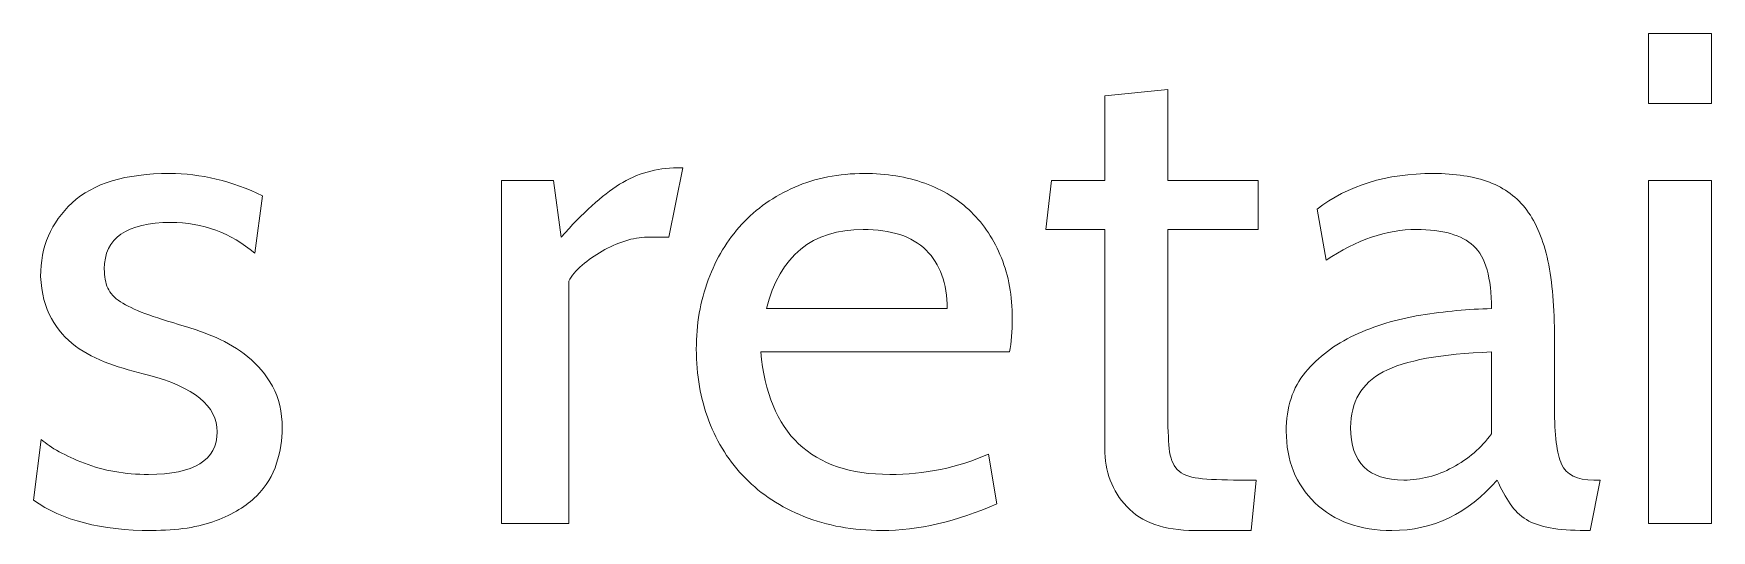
# Model space of a CAD drawing. Header units: centimetres. Extents: x -24 to 24.1, y -20.7 to 0.5.
# Drawn here: x 3.9088 to 4.1628, y -16.2178 to -16.1425 of the extents above; entities that cross this region are included whole.
import ezdxf

# ---------------------------------------------------------------- set-up
doc = ezdxf.new("R2010")
doc.units = ezdxf.units.CM
doc.header["$MEASUREMENT"] = 0
doc.layers.add('Layer 1', color=7, linetype='Continuous')

msp = doc.modelspace()

# ---------------------------------------------------------------- linework, layer by layer
at = {"layer": 'Layer 1', "color": 250, "lineweight": 9}
for points, knots in [([(4.16278, -16.15311), (4.16278, -16.15311), (4.15324, -16.15311), (4.15324, -16.15311), (4.15324, -16.15311), (4.15324, -16.15311), (4.15324, -16.14251), (4.15324, -16.14251), (4.15324, -16.14251), (4.15324, -16.14251), (4.16278, -16.14251), (4.16278, -16.14251), (4.16278, -16.14251), (4.16278, -16.14251), (4.16278, -16.15311), (4.16278, -16.15311)], [0, 0, 0, 0, 0.2, 0.2, 0.2, 0.2, 0.4, 0.4, 0.4, 0.4, 0.6, 0.6, 0.6, 0.6, 1, 1, 1, 1]), ([(4.09385, -16.21017), (4.09385, -16.21017), (4.0931, -16.21781), (4.0931, -16.21781), (4.0931, -16.21781), (4.0931, -16.21781), (4.08451, -16.21781), (4.08451, -16.21781), (4.08451, -16.21781), (4.07992, -16.21781), (4.07651, -16.2166), (4.07428, -16.2142), (4.07428, -16.2142), (4.07205, -16.2118), (4.07094, -16.20886), (4.07094, -16.2054), (4.07094, -16.2054), (4.07094, -16.2054), (4.07094, -16.1722), (4.07094, -16.1722), (4.07094, -16.1722), (4.07094, -16.1722), (4.06203, -16.1722), (4.06203, -16.1722), (4.06203, -16.1722), (4.06203, -16.1722), (4.06288, -16.16478), (4.06288, -16.16478), (4.06288, -16.16478), (4.06288, -16.16478), (4.07094, -16.16478), (4.07094, -16.16478), (4.07094, -16.16478), (4.07094, -16.16478), (4.07094, -16.15194), (4.07094, -16.15194), (4.07094, -16.15194), (4.07094, -16.15194), (4.08048, -16.15099), (4.08048, -16.15099), (4.08048, -16.15099), (4.08048, -16.15099), (4.08048, -16.16478), (4.08048, -16.16478), (4.08048, -16.16478), (4.08048, -16.16478), (4.09416, -16.16478), (4.09416, -16.16478), (4.09416, -16.16478), (4.09416, -16.16478), (4.09416, -16.1722), (4.09416, -16.1722), (4.09416, -16.1722), (4.09416, -16.1722), (4.08048, -16.1722), (4.08048, -16.1722), (4.08048, -16.1722), (4.08048, -16.1722), (4.08048, -16.19956), (4.08048, -16.19956), (4.08048, -16.19956), (4.08048, -16.20204), (4.08055, -16.20398), (4.0807, -16.2054), (4.0807, -16.2054), (4.08084, -16.20681), (4.08124, -16.20787), (4.08192, -16.20858), (4.08192, -16.20858), (4.08259, -16.20929), (4.08367, -16.20973), (4.08515, -16.2099), (4.08515, -16.2099), (4.08664, -16.21008), (4.08872, -16.21017), (4.09141, -16.21017), (4.09141, -16.21017), (4.09141, -16.21017), (4.09385, -16.21017), (4.09385, -16.21017)], [0, 0, 0, 0, 0.047619, 0.047619, 0.047619, 0.047619, 0.095238, 0.095238, 0.095238, 0.095238, 0.142857, 0.142857, 0.142857, 0.142857, 0.190476, 0.190476, 0.190476, 0.190476, 0.238095, 0.238095, 0.238095, 0.238095, 0.285714, 0.285714, 0.285714, 0.285714, 0.333333, 0.333333, 0.333333, 0.333333, 0.380952, 0.380952, 0.380952, 0.380952, 0.428571, 0.428571, 0.428571, 0.428571, 0.47619, 0.47619, 0.47619, 0.47619, 0.52381, 0.52381, 0.52381, 0.52381, 0.571429, 0.571429, 0.571429, 0.571429, 0.619048, 0.619048, 0.619048, 0.619048, 0.666667, 0.666667, 0.666667, 0.666667, 0.714286, 0.714286, 0.714286, 0.714286, 0.761905, 0.761905, 0.761905, 0.761905, 0.809524, 0.809524, 0.809524, 0.809524, 0.857143, 0.857143, 0.857143, 0.857143, 0.904762, 0.904762, 0.904762, 0.904762, 1, 1, 1, 1]), ([(3.9266, -16.21781), (3.91903, -16.21781), (3.91309, -16.21628), (3.90878, -16.21324), (3.90878, -16.21324), (3.90878, -16.21324), (3.90995, -16.20402), (3.90995, -16.20402), (3.90995, -16.20402), (3.91136, -16.20529), (3.91354, -16.20649), (3.91647, -16.20762), (3.91647, -16.20762), (3.9194, -16.20876), (3.92264, -16.20932), (3.92617, -16.20932), (3.92617, -16.20932), (3.9331, -16.20932), (3.93657, -16.20716), (3.93657, -16.20285), (3.93657, -16.20285), (3.93657, -16.19896), (3.9331, -16.1961), (3.92617, -16.19426), (3.92617, -16.19426), (3.92405, -16.19377), (3.92206, -16.19318), (3.92018, -16.19251), (3.92018, -16.19251), (3.91831, -16.19184), (3.91663, -16.19096), (3.91514, -16.18986), (3.91514, -16.18986), (3.91366, -16.18876), (3.91244, -16.18737), (3.91149, -16.18567), (3.91149, -16.18567), (3.91053, -16.18397), (3.90998, -16.18185), (3.90984, -16.17931), (3.90984, -16.17931), (3.90984, -16.17485), (3.91143, -16.17114), (3.91461, -16.16817), (3.91461, -16.16817), (3.9178, -16.1652), (3.92271, -16.16372), (3.92936, -16.16372), (3.92936, -16.16372), (3.93409, -16.16372), (3.93879, -16.16485), (3.94346, -16.16711), (3.94346, -16.16711), (3.94346, -16.16711), (3.94229, -16.17581), (3.94229, -16.17581), (3.94229, -16.17581), (3.93862, -16.1727), (3.93438, -16.17114), (3.92957, -16.17114), (3.92957, -16.17114), (3.92285, -16.17114), (3.91949, -16.17349), (3.91949, -16.17819), (3.91949, -16.17819), (3.91949, -16.17933), (3.91967, -16.1803), (3.92002, -16.18108), (3.92002, -16.18108), (3.92038, -16.18185), (3.92101, -16.18256), (3.92193, -16.18316), (3.92193, -16.18316), (3.92285, -16.18376), (3.92409, -16.18434), (3.92564, -16.18493), (3.92564, -16.18493), (3.9272, -16.18549), (3.92918, -16.18613), (3.93158, -16.18684), (3.93158, -16.18684), (3.93307, -16.18726), (3.93468, -16.18784), (3.93641, -16.18859), (3.93641, -16.18859), (3.93814, -16.18933), (3.93975, -16.1903), (3.94123, -16.1915), (3.94123, -16.1915), (3.94272, -16.19271), (3.94396, -16.19419), (3.94495, -16.19596), (3.94495, -16.19596), (3.94594, -16.19772), (3.94643, -16.19985), (3.94643, -16.20232), (3.94643, -16.20232), (3.94643, -16.20402), (3.94615, -16.20579), (3.94558, -16.20762), (3.94558, -16.20762), (3.94502, -16.20946), (3.94399, -16.21112), (3.94251, -16.21261), (3.94251, -16.21261), (3.94102, -16.21409), (3.93899, -16.21533), (3.93641, -16.21632), (3.93641, -16.21632), (3.93383, -16.21731), (3.93056, -16.21781), (3.9266, -16.21781)], [0, 0, 0, 0, 0.034483, 0.034483, 0.034483, 0.034483, 0.068966, 0.068966, 0.068966, 0.068966, 0.103448, 0.103448, 0.103448, 0.103448, 0.137931, 0.137931, 0.137931, 0.137931, 0.172414, 0.172414, 0.172414, 0.172414, 0.206897, 0.206897, 0.206897, 0.206897, 0.241379, 0.241379, 0.241379, 0.241379, 0.275862, 0.275862, 0.275862, 0.275862, 0.310345, 0.310345, 0.310345, 0.310345, 0.344828, 0.344828, 0.344828, 0.344828, 0.37931, 0.37931, 0.37931, 0.37931, 0.413793, 0.413793, 0.413793, 0.413793, 0.448276, 0.448276, 0.448276, 0.448276, 0.482759, 0.482759, 0.482759, 0.482759, 0.517241, 0.517241, 0.517241, 0.517241, 0.551724, 0.551724, 0.551724, 0.551724, 0.586207, 0.586207, 0.586207, 0.586207, 0.62069, 0.62069, 0.62069, 0.62069, 0.655172, 0.655172, 0.655172, 0.655172, 0.689655, 0.689655, 0.689655, 0.689655, 0.724138, 0.724138, 0.724138, 0.724138, 0.758621, 0.758621, 0.758621, 0.758621, 0.793103, 0.793103, 0.793103, 0.793103, 0.827586, 0.827586, 0.827586, 0.827586, 0.862069, 0.862069, 0.862069, 0.862069, 0.896552, 0.896552, 0.896552, 0.896552, 0.931034, 0.931034, 0.931034, 0.931034, 1, 1, 1, 1]), ([(4.00709, -16.16287), (4.00709, -16.16287), (4.00497, -16.17337), (4.00497, -16.17337), (4.00497, -16.17337), (4.00497, -16.17337), (4.00168, -16.17337), (4.00168, -16.17337), (4.00168, -16.17337), (4.00062, -16.17337), (3.99949, -16.17356), (3.99829, -16.17395), (3.99829, -16.17395), (3.99709, -16.17434), (3.99594, -16.17485), (3.99484, -16.17549), (3.99484, -16.17549), (3.99375, -16.17613), (3.99274, -16.17683), (3.99182, -16.17761), (3.99182, -16.17761), (3.9909, -16.17839), (3.99023, -16.1792), (3.98981, -16.18005), (3.98981, -16.18005), (3.98981, -16.18005), (3.98981, -16.21674), (3.98981, -16.21674), (3.98981, -16.21674), (3.98981, -16.21674), (3.97963, -16.21674), (3.97963, -16.21674), (3.97963, -16.21674), (3.97963, -16.21674), (3.97963, -16.16478), (3.97963, -16.16478), (3.97963, -16.16478), (3.97963, -16.16478), (3.98747, -16.16478), (3.98747, -16.16478), (3.98747, -16.16478), (3.98747, -16.16478), (3.98864, -16.17337), (3.98864, -16.17337), (3.98864, -16.17337), (3.99189, -16.16969), (3.99484, -16.16702), (3.9975, -16.16536), (3.9975, -16.16536), (4.00015, -16.1637), (4.00306, -16.16287), (4.00625, -16.16287), (4.00625, -16.16287), (4.00625, -16.16287), (4.00709, -16.16287), (4.00709, -16.16287)], [0, 0, 0, 0, 0.066667, 0.066667, 0.066667, 0.066667, 0.133333, 0.133333, 0.133333, 0.133333, 0.2, 0.2, 0.2, 0.2, 0.266667, 0.266667, 0.266667, 0.266667, 0.333333, 0.333333, 0.333333, 0.333333, 0.4, 0.4, 0.4, 0.4, 0.466667, 0.466667, 0.466667, 0.466667, 0.533333, 0.533333, 0.533333, 0.533333, 0.6, 0.6, 0.6, 0.6, 0.666667, 0.666667, 0.666667, 0.666667, 0.733333, 0.733333, 0.733333, 0.733333, 0.8, 0.8, 0.8, 0.8, 0.866667, 0.866667, 0.866667, 0.866667, 1, 1, 1, 1]), ([(4.05651, -16.19076), (4.05651, -16.19076), (4.01887, -16.19076), (4.01887, -16.19076), (4.01887, -16.19076), (4.02, -16.20313), (4.0265, -16.20932), (4.03838, -16.20932), (4.03838, -16.20932), (4.04368, -16.20932), (4.04867, -16.2083), (4.05333, -16.20625), (4.05333, -16.20625), (4.05333, -16.20625), (4.05461, -16.21377), (4.05461, -16.21377), (4.05461, -16.21377), (4.04845, -16.21646), (4.04266, -16.21781), (4.03721, -16.21781), (4.03721, -16.21781), (4.03283, -16.21781), (4.02889, -16.2171), (4.02539, -16.21568), (4.02539, -16.21568), (4.02189, -16.21427), (4.01894, -16.21234), (4.01653, -16.2099), (4.01653, -16.2099), (4.01413, -16.20747), (4.01229, -16.20457), (4.01102, -16.20121), (4.01102, -16.20121), (4.00975, -16.19785), (4.00911, -16.19423), (4.00911, -16.19034), (4.00911, -16.19034), (4.00911, -16.18659), (4.00971, -16.18309), (4.01091, -16.17984), (4.01091, -16.17984), (4.01211, -16.17658), (4.01381, -16.17378), (4.016, -16.17141), (4.016, -16.17141), (4.01819, -16.16904), (4.02086, -16.16716), (4.02401, -16.16579), (4.02401, -16.16579), (4.02716, -16.16441), (4.03067, -16.16372), (4.03456, -16.16372), (4.03456, -16.16372), (4.03788, -16.16372), (4.04092, -16.16421), (4.04368, -16.1652), (4.04368, -16.1652), (4.04644, -16.16619), (4.04879, -16.16764), (4.05073, -16.16955), (4.05073, -16.16955), (4.05268, -16.17146), (4.0542, -16.17378), (4.05529, -16.1765), (4.05529, -16.1765), (4.05639, -16.17922), (4.05694, -16.18228), (4.05694, -16.18567), (4.05694, -16.18567), (4.05694, -16.18765), (4.0568, -16.18935), (4.05651, -16.19076)], [0, 0, 0, 0, 0.052632, 0.052632, 0.052632, 0.052632, 0.105263, 0.105263, 0.105263, 0.105263, 0.157895, 0.157895, 0.157895, 0.157895, 0.210526, 0.210526, 0.210526, 0.210526, 0.263158, 0.263158, 0.263158, 0.263158, 0.315789, 0.315789, 0.315789, 0.315789, 0.368421, 0.368421, 0.368421, 0.368421, 0.421053, 0.421053, 0.421053, 0.421053, 0.473684, 0.473684, 0.473684, 0.473684, 0.526316, 0.526316, 0.526316, 0.526316, 0.578947, 0.578947, 0.578947, 0.578947, 0.631579, 0.631579, 0.631579, 0.631579, 0.684211, 0.684211, 0.684211, 0.684211, 0.736842, 0.736842, 0.736842, 0.736842, 0.789474, 0.789474, 0.789474, 0.789474, 0.842105, 0.842105, 0.842105, 0.842105, 0.894737, 0.894737, 0.894737, 0.894737, 1, 1, 1, 1]), ([(4.14592, -16.21017), (4.14592, -16.21017), (4.14443, -16.21781), (4.14443, -16.21781), (4.14443, -16.21781), (4.14443, -16.21781), (4.14369, -16.21781), (4.14369, -16.21781), (4.14369, -16.21781), (4.14157, -16.21781), (4.1398, -16.21768), (4.13839, -16.21743), (4.13839, -16.21743), (4.13698, -16.21719), (4.13577, -16.21676), (4.13478, -16.21616), (4.13478, -16.21616), (4.13379, -16.21556), (4.13296, -16.21477), (4.13229, -16.21377), (4.13229, -16.21377), (4.13162, -16.21278), (4.13097, -16.21158), (4.13033, -16.21017), (4.13033, -16.21017), (4.12595, -16.21526), (4.12064, -16.21781), (4.11442, -16.21781), (4.11442, -16.21781), (4.10954, -16.21781), (4.10565, -16.21641), (4.10275, -16.21362), (4.10275, -16.21362), (4.09986, -16.21082), (4.09841, -16.2072), (4.09841, -16.20275), (4.09841, -16.20275), (4.09841, -16.19914), (4.09938, -16.19617), (4.10132, -16.19384), (4.10132, -16.19384), (4.10327, -16.1915), (4.10574, -16.18963), (4.10875, -16.18822), (4.10875, -16.18822), (4.11175, -16.1868), (4.11509, -16.18579), (4.11877, -16.18519), (4.11877, -16.18519), (4.12245, -16.18459), (4.12602, -16.18426), (4.12948, -16.18419), (4.12948, -16.18419), (4.12948, -16.17952), (4.12858, -16.17636), (4.12678, -16.17469), (4.12678, -16.17469), (4.12497, -16.17303), (4.12209, -16.1722), (4.11813, -16.1722), (4.11813, -16.1722), (4.11361, -16.1722), (4.10905, -16.17376), (4.10445, -16.17687), (4.10445, -16.17687), (4.10445, -16.17687), (4.10307, -16.16913), (4.10307, -16.16913), (4.10307, -16.16913), (4.10774, -16.16552), (4.11361, -16.16372), (4.12068, -16.16372), (4.12068, -16.16372), (4.124, -16.16372), (4.12683, -16.16416), (4.12916, -16.16504), (4.12916, -16.16504), (4.1315, -16.16593), (4.13339, -16.16734), (4.13484, -16.16929), (4.13484, -16.16929), (4.13629, -16.17123), (4.13735, -16.17379), (4.13802, -16.17697), (4.13802, -16.17697), (4.13869, -16.18016), (4.13903, -16.18404), (4.13903, -16.18864), (4.13903, -16.18864), (4.13903, -16.18864), (4.13903, -16.19925), (4.13903, -16.19925), (4.13903, -16.19925), (4.13903, -16.20335), (4.13938, -16.20619), (4.14009, -16.20778), (4.14009, -16.20778), (4.14079, -16.20937), (4.14242, -16.21017), (4.14497, -16.21017), (4.14497, -16.21017), (4.14497, -16.21017), (4.14592, -16.21017), (4.14592, -16.21017)], [0, 0, 0, 0, 0.037037, 0.037037, 0.037037, 0.037037, 0.074074, 0.074074, 0.074074, 0.074074, 0.111111, 0.111111, 0.111111, 0.111111, 0.148148, 0.148148, 0.148148, 0.148148, 0.185185, 0.185185, 0.185185, 0.185185, 0.222222, 0.222222, 0.222222, 0.222222, 0.259259, 0.259259, 0.259259, 0.259259, 0.296296, 0.296296, 0.296296, 0.296296, 0.333333, 0.333333, 0.333333, 0.333333, 0.37037, 0.37037, 0.37037, 0.37037, 0.407407, 0.407407, 0.407407, 0.407407, 0.444444, 0.444444, 0.444444, 0.444444, 0.481481, 0.481481, 0.481481, 0.481481, 0.518519, 0.518519, 0.518519, 0.518519, 0.555556, 0.555556, 0.555556, 0.555556, 0.592593, 0.592593, 0.592593, 0.592593, 0.62963, 0.62963, 0.62963, 0.62963, 0.666667, 0.666667, 0.666667, 0.666667, 0.703704, 0.703704, 0.703704, 0.703704, 0.740741, 0.740741, 0.740741, 0.740741, 0.777778, 0.777778, 0.777778, 0.777778, 0.814815, 0.814815, 0.814815, 0.814815, 0.851852, 0.851852, 0.851852, 0.851852, 0.888889, 0.888889, 0.888889, 0.888889, 0.925926, 0.925926, 0.925926, 0.925926, 1, 1, 1, 1]), ([(4.16278, -16.21674), (4.16278, -16.21674), (4.15324, -16.21674), (4.15324, -16.21674), (4.15324, -16.21674), (4.15324, -16.21674), (4.15324, -16.16478), (4.15324, -16.16478), (4.15324, -16.16478), (4.15324, -16.16478), (4.16278, -16.16478), (4.16278, -16.16478), (4.16278, -16.16478), (4.16278, -16.16478), (4.16278, -16.21674), (4.16278, -16.21674)], [0, 0, 0, 0, 0.2, 0.2, 0.2, 0.2, 0.4, 0.4, 0.4, 0.4, 0.6, 0.6, 0.6, 0.6, 1, 1, 1, 1]), ([(4.03435, -16.1722), (4.02664, -16.1722), (4.02176, -16.1762), (4.01971, -16.18419), (4.01971, -16.18419), (4.01971, -16.18419), (4.04708, -16.18419), (4.04708, -16.18419), (4.04708, -16.18419), (4.04708, -16.18037), (4.04602, -16.17742), (4.04389, -16.17533), (4.04389, -16.17533), (4.04177, -16.17324), (4.03859, -16.1722), (4.03435, -16.1722)], [0, 0, 0, 0, 0.2, 0.2, 0.2, 0.2, 0.4, 0.4, 0.4, 0.4, 0.6, 0.6, 0.6, 0.6, 1, 1, 1, 1]), ([(4.12948, -16.20317), (4.12948, -16.20317), (4.12948, -16.19076), (4.12948, -16.19076), (4.12948, -16.19076), (4.12184, -16.19104), (4.11638, -16.19205), (4.1131, -16.19378), (4.1131, -16.19378), (4.10981, -16.19552), (4.10816, -16.19833), (4.10816, -16.20222), (4.10816, -16.20222), (4.10816, -16.20752), (4.11085, -16.21017), (4.11622, -16.21017), (4.11622, -16.21017), (4.11877, -16.21017), (4.12123, -16.20953), (4.12359, -16.20826), (4.12359, -16.20826), (4.12596, -16.20699), (4.12793, -16.20529), (4.12948, -16.20317)], [0, 0, 0, 0, 0.142857, 0.142857, 0.142857, 0.142857, 0.285714, 0.285714, 0.285714, 0.285714, 0.428571, 0.428571, 0.428571, 0.428571, 0.571429, 0.571429, 0.571429, 0.571429, 0.714286, 0.714286, 0.714286, 0.714286, 1, 1, 1, 1])]:
    msp.add_open_spline(points, degree=3, knots=knots, dxfattribs=at)

doc.saveas('drawing.dxf')
